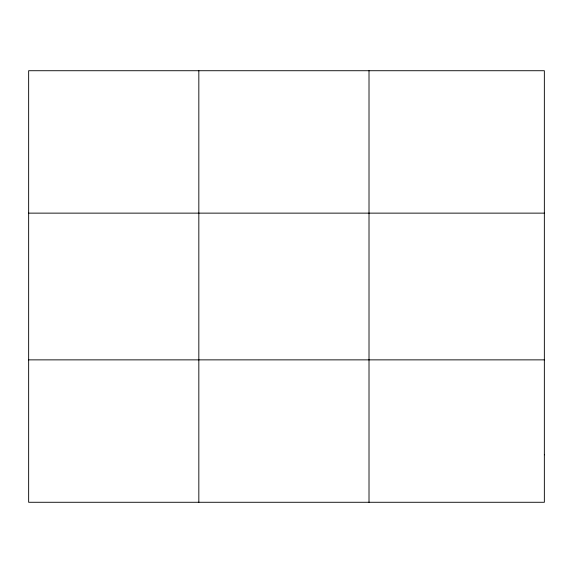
<?xml version="1.0" encoding="UTF-8"?>
<svg xmlns="http://www.w3.org/2000/svg" width="573" height="573" viewBox="0 0 573 573"><rect width="100%" height="100%" fill="white"/><g stroke="black" fill="none" stroke-linecap="round" stroke-linejoin="round"><path stroke-width="0.86" d="M198.831 502.277L198.831 70.723M369.012 502.277L369.012 70.723M28.65 213.135L544.35 213.135M28.65 359.865L544.35 359.865M544.35 454.804L544.35 502.277L28.65 502.277L28.65 70.723L544.35 70.723L544.35 454.804"/></g></svg>
